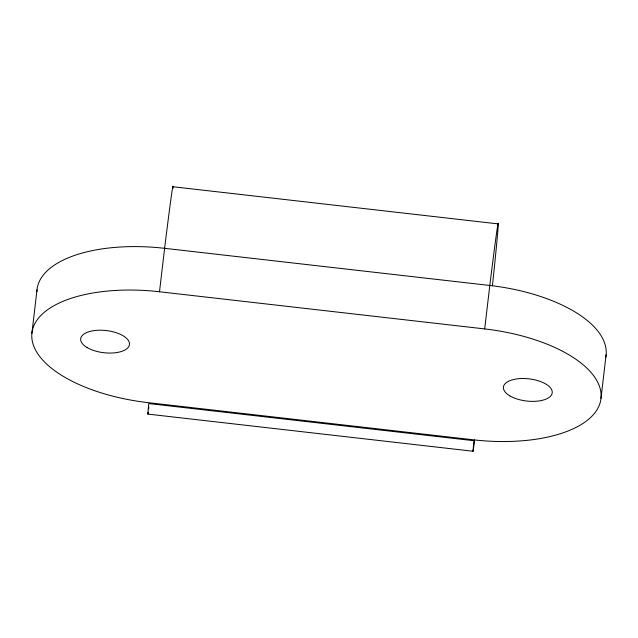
<?xml version="1.0" encoding="UTF-8"?>
<svg xmlns="http://www.w3.org/2000/svg" width="638" height="638" viewBox="0 0 638 638"><rect width="100%" height="100%" fill="white"/><g stroke="black" fill="none" stroke-linecap="round" stroke-linejoin="round"><path stroke-width="0.96" d="M606.1 354.856L600.996 398.303A122.743 55.721 6.7 0 1 473.396 439.813L148.199 402.65A122.743 55.721 6.7 0 1 31.9 333.275L37.004 289.827M31.9 333.275A122.743 55.721 6.7 0 1 159.5 291.765L164.604 248.318A398.917 2.48 -83.5 0 1 173.042 188.306M600.996 398.303A122.743 55.721 6.7 0 0 484.697 328.921L489.801 285.473A398.917 2.48 -83.5 0 1 494.394 266.923A98.196 0.614 -83.5 0 1 492.4 285.776M173.073 186.751L498.278 223.906M159.5 291.765L484.697 328.921M147.888 414.094L473.085 451.249M605.677 357.543A122.743 55.721 6.7 0 0 489.801 285.473L164.604 248.318A122.743 55.721 6.7 0 0 36.884 291.638M474.632 439.989A98.196 0.614 -83.5 0 1 473.978 440.714L148.782 403.559A98.196 0.614 -83.5 0 0 148.215 412.108M148.861 407.315A98.196 0.614 -83.5 0 1 148.662 408.798M87.023 347.511A24.547 11.141 6.7 0 0 128.334 347.2A24.547 11.141 6.7 0 0 99.847 330.205A24.547 11.141 6.7 0 0 87.023 347.511M509.778 395.815A24.547 11.141 6.7 0 0 551.096 395.504A24.547 11.141 6.7 0 0 522.602 378.509A24.547 11.141 6.7 0 0 509.778 395.815"/></g></svg>
